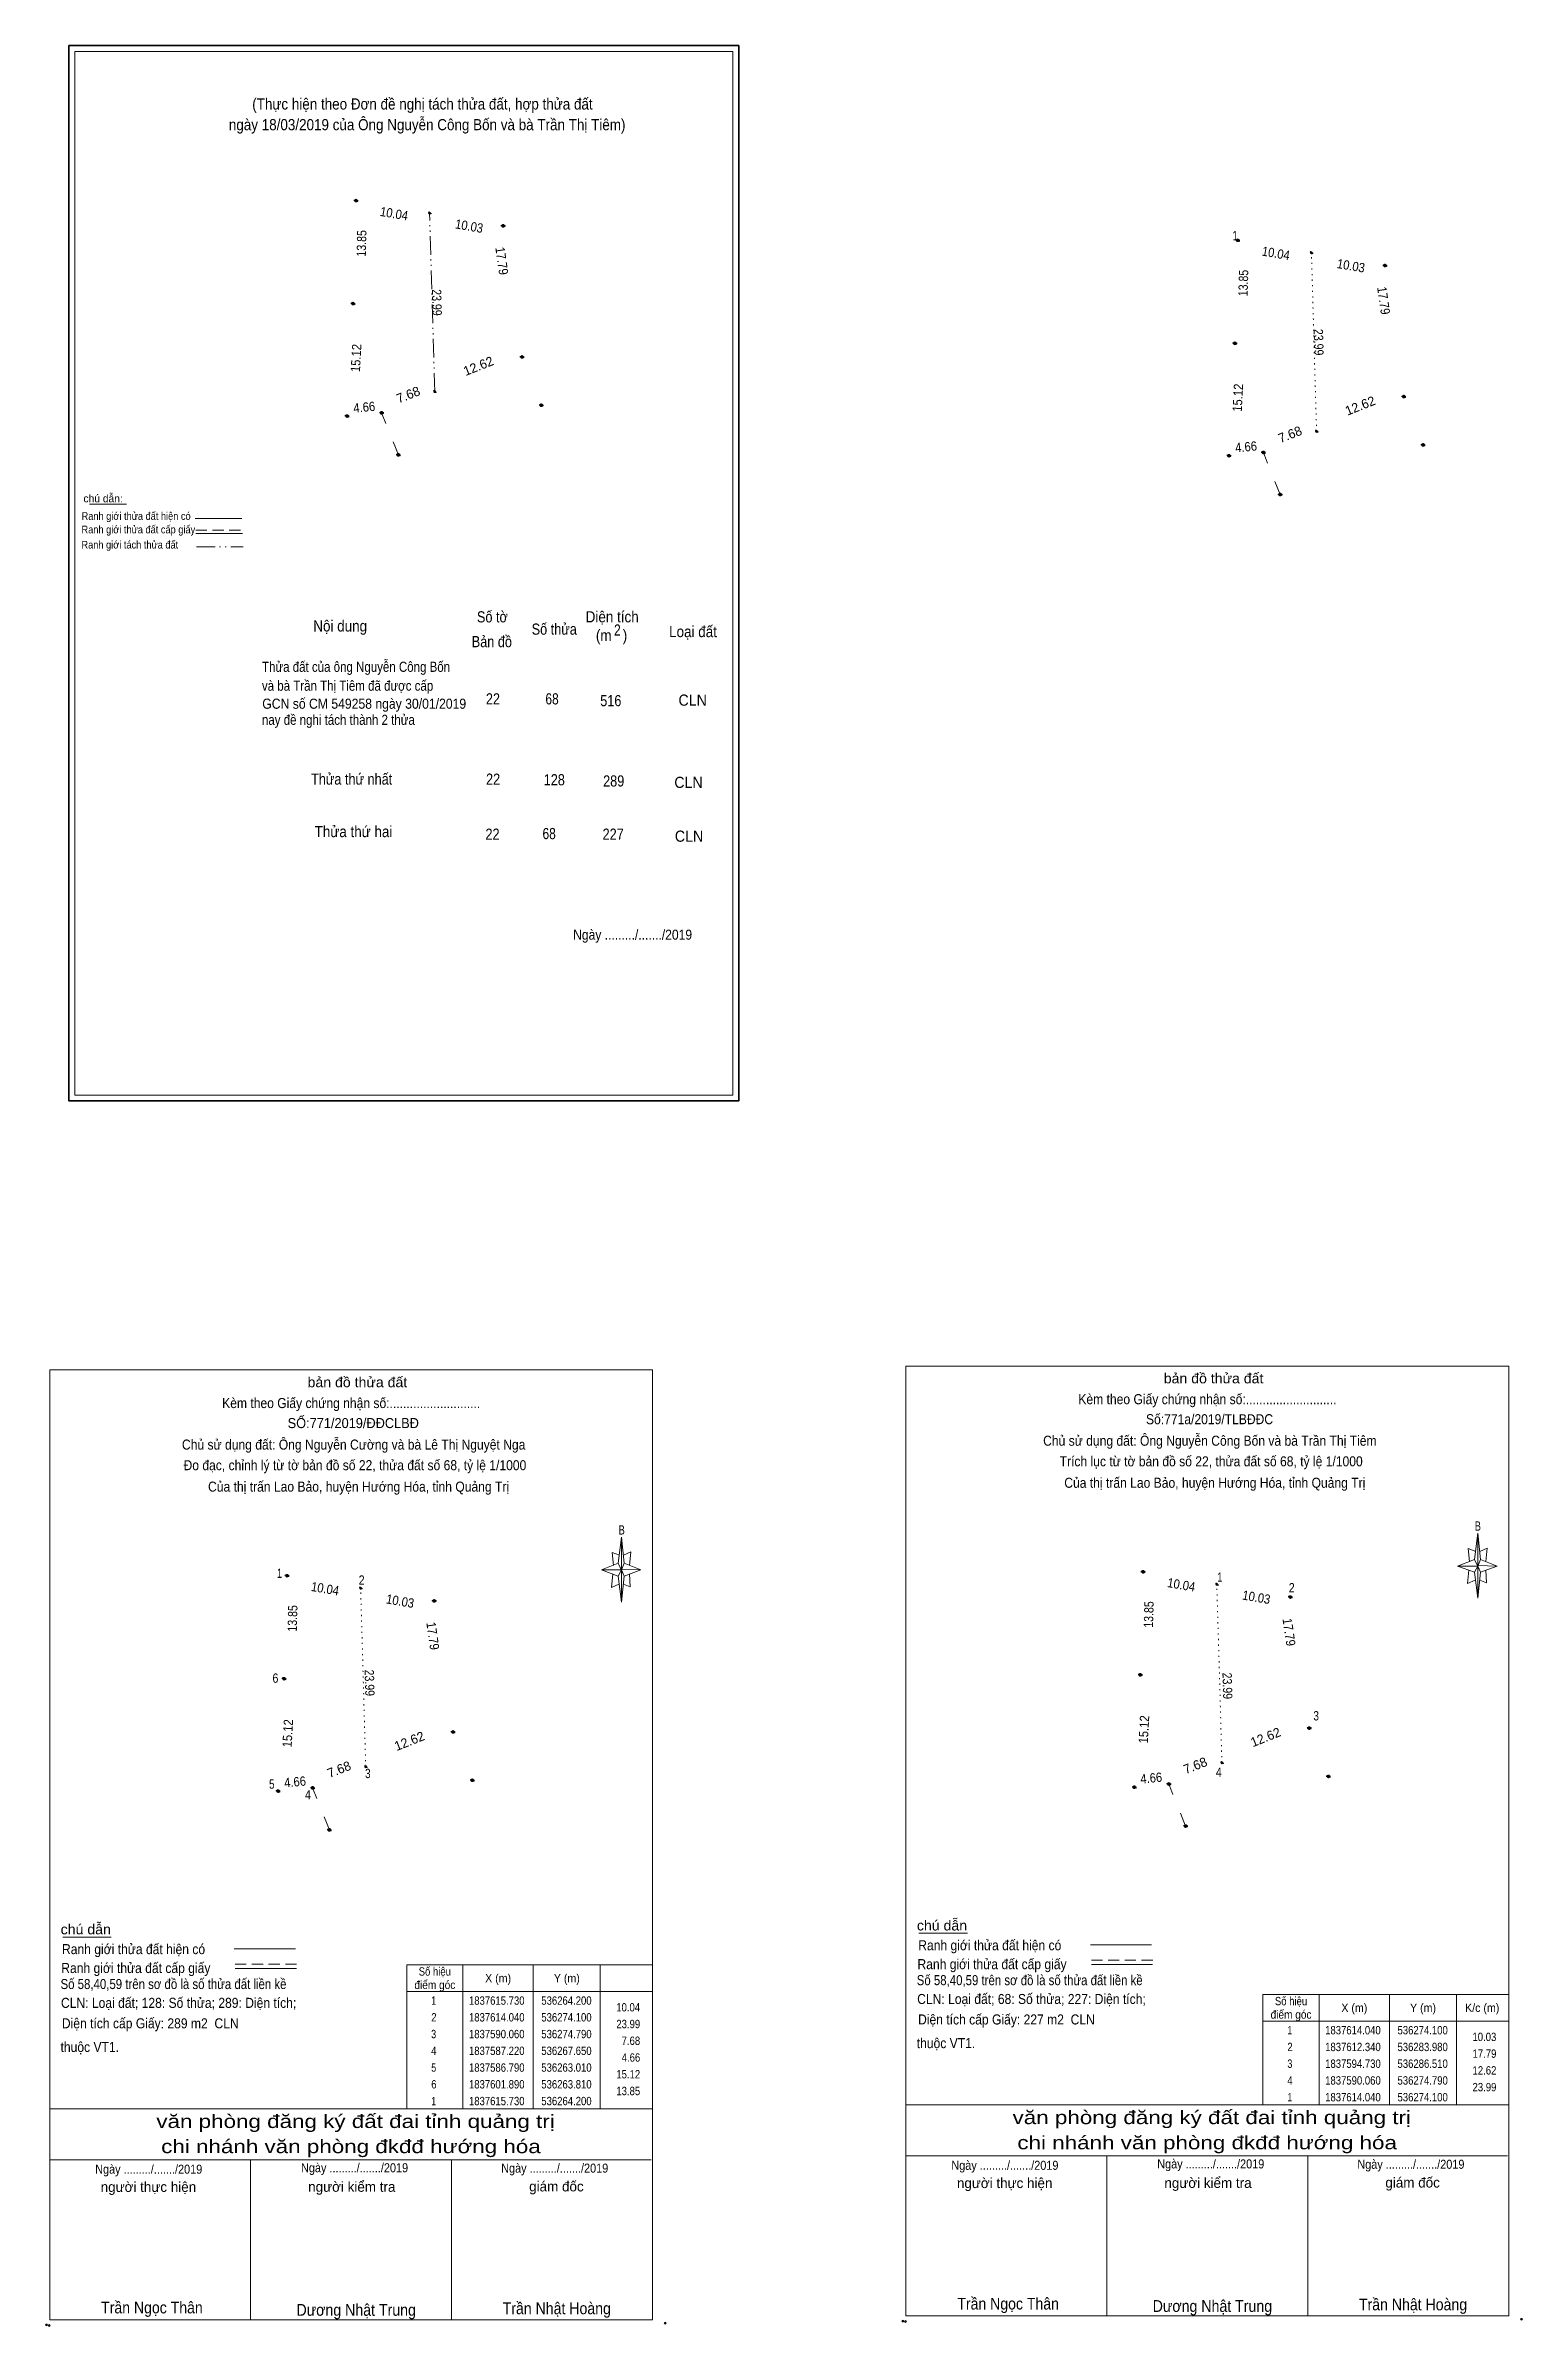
# Model space of a CAD drawing. Header units: metres. Extents: x 536104 to 536302, y 1837335 to 1837642.
import ezdxf
from ezdxf.enums import TextEntityAlignment as Align

# ---------------------------------------------------------------- set-up
doc = ezdxf.new("R2010")
doc.units = ezdxf.units.M
doc.header["$LTSCALE"] = 0.5
doc.header["$PDMODE"] = 32
doc.header["$PDSIZE"] = 0.25
for name, pattern in [('DASH_DOUBLE_DOT', [9.2, 5, -1.2, 0.3, -1.2, 0.3, -1.2]), ('DOTTED', [1.5, 0.3, -1.2]), ('MEDIUM_DASHED', [4.5, 3, -1.5])]:
    doc.linetypes.add(name, pattern=pattern)
for name, color, linetype, lineweight in [('17', 7, 'Continuous', 13), ('5', 7, 'Continuous', 13), ('6', 7, 'Continuous', 13), ('63', 7, 'Continuous', 13), ('8', 7, 'DOTTED', 13)]:
    doc.layers.add(name, color=color, linetype=linetype, lineweight=lineweight)
doc.layers.add('7', color=7, linetype='Continuous')

msp = doc.modelspace()

# ---------------------------------------------------------------- hatches: boundary and pattern name
at = {"layer": '8'}
for points in [[(536145.97, 1837621.06, 1), (536145.47, 1837621.06, 1)], [(536155.82, 1837619.37, 1), (536155.42, 1837619.37, 1)], [(536165.75, 1837617.67, 1), (536165.25, 1837617.67, 1)], [(536264.45, 1837615.73, 1), (536263.95, 1837615.73, 1)], [(536274.3, 1837614.04, 1), (536273.9, 1837614.04, 1)], [(536284.23, 1837612.34, 1), (536283.73, 1837612.34, 1)], [(536145.58, 1837607.22, 1), (536145.08, 1837607.22, 1)], [(536264.06, 1837601.89, 1), (536263.56, 1837601.89, 1)], [(536168.28, 1837600.06, 1), (536167.78, 1837600.06, 1)], [(536156.51, 1837595.39, 1), (536156.11, 1837595.39, 1)], [(536286.76, 1837594.73, 1), (536286.26, 1837594.73, 1)], [(536144.78, 1837592.12, 1), (536144.28, 1837592.12, 1)], [(536149.42, 1837592.55, 1), (536148.92, 1837592.55, 1)], [(536170.87, 1837593.57, 1), (536170.37, 1837593.57, 1)], [(536274.99, 1837590.06, 1), (536274.59, 1837590.06, 1)], [(536289.35, 1837588.24, 1), (536288.85, 1837588.24, 1)], [(536151.67, 1837586.9, 1), (536151.17, 1837586.9, 1)], [(536263.26, 1837586.79, 1), (536262.76, 1837586.79, 1)], [(536267.9, 1837587.22, 1), (536267.4, 1837587.22, 1)], [(536270.15, 1837581.57, 1), (536269.65, 1837581.57, 1)], [(536136.7, 1837436.31, 1), (536136.2, 1837436.31, 1)], [(536251.74, 1837436.83, 1), (536251.24, 1837436.83, 1)], [(536261.59, 1837435.14, 1), (536261.19, 1837435.14, 1)], [(536146.55, 1837434.62, 1), (536146.15, 1837434.62, 1)], [(536156.48, 1837432.92, 1), (536155.98, 1837432.92, 1)], [(536271.52, 1837433.44, 1), (536271.02, 1837433.44, 1)], [(536251.35, 1837422.99, 1), (536250.85, 1837422.99, 1)], [(536136.31, 1837422.47, 1), (536135.81, 1837422.47, 1)], [(536159.01, 1837415.31, 1), (536158.51, 1837415.31, 1)], [(536274.05, 1837415.83, 1), (536273.55, 1837415.83, 1)], [(536147.24, 1837410.64, 1), (536146.84, 1837410.64, 1)], [(536262.28, 1837411.16, 1), (536261.88, 1837411.16, 1)], [(536135.51, 1837407.37, 1), (536135.01, 1837407.37, 1)], [(536140.15, 1837407.8, 1), (536139.65, 1837407.8, 1)], [(536161.6, 1837408.82, 1), (536161.1, 1837408.82, 1)], [(536250.55, 1837407.89, 1), (536250.05, 1837407.89, 1)], [(536255.19, 1837408.32, 1), (536254.69, 1837408.32, 1)], [(536276.64, 1837409.34, 1), (536276.14, 1837409.34, 1)], [(536142.4, 1837402.15, 1), (536141.9, 1837402.15, 1)], [(536257.44, 1837402.67, 1), (536256.94, 1837402.67, 1)]]:
    msp.add_hatch(color=256, dxfattribs=at).paths.add_polyline_path(points)

# ---------------------------------------------------------------- linework, layer by layer
at = {"layer": '17'}
for p, q in [((536109.91, 1837580.29), (536114.88, 1837580.29)), ((536106.33, 1837387.75), (536112.84, 1837387.75)), ((536221.37, 1837388.27), (536227.88, 1837388.27))]:
    msp.add_line(p, q, dxfattribs=at)
at = {"layer": '5'}
for p, q in [((536180.95, 1837437.98), (536181.4, 1837441.48)), ((536295.99, 1837438.5), (536296.44, 1837442)), ((536296.8, 1837438.5), (536299.05, 1837437.6)), ((536180.95, 1837436.26), (536178.7, 1837437.08)), ((536181.76, 1837436.26), (536181.4, 1837432.76)), ((536182.57, 1837434.82), (536181.67, 1837435.18)), ((536181.76, 1837437.98), (536184.01, 1837437.08)), ((536182.48, 1837436.54), (536182.57, 1837434.82)), ((536295.99, 1837436.78), (536293.74, 1837437.6)), ((536296.8, 1837436.78), (536296.44, 1837433.28)), ((536297.61, 1837435.34), (536296.71, 1837435.7)), ((536297.52, 1837437.06), (536297.61, 1837435.34)), ((536104.57, 1837364.68), (536185.57, 1837364.68)), ((536219.61, 1837365.2), (536300.61, 1837365.2)), ((536104.57, 1837357.84), (536185.39, 1837357.84)), ((536104.57, 1837357.84), (536185.39, 1837357.84)), ((536104.57, 1837357.84), (536185.39, 1837357.84)), ((536131.57, 1837336.33), (536131.57, 1837357.84)), ((536158.57, 1837336.33), (536158.57, 1837357.84)), ((536219.61, 1837358.36), (536300.43, 1837358.36)), ((536219.61, 1837358.36), (536300.43, 1837358.36)), ((536219.61, 1837358.36), (536300.43, 1837358.36)), ((536246.61, 1837336.85), (536246.61, 1837358.36)), ((536273.61, 1837336.85), (536273.61, 1837358.36))]:
    msp.add_line(p, q, dxfattribs=at)
at = {"layer": '5', "lineweight": 35}
msp.add_lwpolyline([(536107.15, 1837641.89), (536197.15, 1837641.89), (536197.15, 1837500.09), (536107.15, 1837500.09)], close=True, dxfattribs=at)
at = {"layer": '5'}
for points in [[(536196.35, 1837532.45), (536196.35, 1837500.89), (536107.95, 1837500.89), (536107.95, 1837641.09), (536196.35, 1837641.09)], [(536104.57, 1837463.95), (536185.57, 1837463.95), (536185.57, 1837336.33), (536104.57, 1837336.33)], [(536219.61, 1837464.47), (536300.61, 1837464.47), (536300.61, 1837336.85), (536219.61, 1837336.85)], [(536181.4, 1837441.48), (536181.76, 1837437.98), (536181.4, 1837437.08)], [(536296.44, 1837442), (536296.8, 1837438.5), (536296.44, 1837437.6)], [(536296.44, 1837437.6), (536293.74, 1837437.6), (536295.99, 1837438.5), (536296.8, 1837436.78), (536299.05, 1837437.6), (536296.44, 1837437.68)], [(536181.4, 1837437.08), (536178.7, 1837437.08), (536180.95, 1837437.98), (536181.76, 1837436.26), (536184.01, 1837437.08), (536181.4, 1837437.16)], [(536181.4, 1837437.08), (536181.4, 1837432.76), (536180.95, 1837436.26)], [(536296.44, 1837437.6), (536296.44, 1837433.28), (536295.99, 1837436.78)]]:
    msp.add_lwpolyline(points, close=True, dxfattribs=at)
for points in [[(536181.13, 1837439.06), (536180.14, 1837439.42), (536180.32, 1837437.7)], [(536181.67, 1837439.06), (536182.66, 1837439.5), (536182.48, 1837437.7)], [(536296.44, 1837437.6), (536295.99, 1837438.5), (536293.74, 1837437.6)], [(536296.17, 1837439.58), (536295.18, 1837439.94), (536295.36, 1837438.22)], [(536296.71, 1837439.58), (536297.7, 1837440.02), (536297.52, 1837438.22)], [(536181.4, 1837437.08), (536180.95, 1837437.98), (536178.7, 1837437.08)], [(536180.23, 1837436.54), (536180.05, 1837434.74), (536181.04, 1837435.18)], [(536181.4, 1837437.08), (536181.76, 1837436.26), (536184.01, 1837437.08)], [(536295.27, 1837437.06), (536295.09, 1837435.26), (536296.08, 1837435.7)], [(536296.44, 1837437.6), (536296.8, 1837436.78), (536299.05, 1837437.6)], [(536185.57, 1837336.33), (536104.57, 1837336.33), (536104.57, 1837357.84)], [(536300.61, 1837336.85), (536219.61, 1837336.85), (536219.61, 1837358.36)]]:
    msp.add_lwpolyline(points, dxfattribs=at)
for p in [(536104.15, 1837335.64), (536104.51, 1837335.57), (536219.19, 1837336.16), (536219.55, 1837336.09)]:
    msp.add_point(p, dxfattribs=at)
at = {"layer": '6'}
for p, q in [((536124.1, 1837578.37), (536130.37, 1837578.37)), ((536124.2, 1837576.36), (536130.46, 1837576.36)), ((536129.37, 1837386.18), (536137.59, 1837386.18)), ((536244.41, 1837386.7), (536252.63, 1837386.7)), ((536129.49, 1837383.55), (536137.72, 1837383.55)), ((536244.53, 1837384.07), (536252.76, 1837384.07))]:
    msp.add_line(p, q, dxfattribs=at)
at = {"layer": '6', "linetype": 'MEDIUM_DASHED'}
for p, q in [((536124.2, 1837576.78), (536130.51, 1837576.78)), ((536129.49, 1837384.11), (536137.77, 1837384.11)), ((536244.53, 1837384.63), (536252.81, 1837384.63))]:
    msp.add_line(p, q, dxfattribs=at)
at = {"layer": '6'}
for p in [(536187.28, 1837335.88), (536302.32, 1837336.4)]:
    msp.add_point(p, dxfattribs=at)
at = {"layer": '63', "linetype": 'DASH_DOUBLE_DOT'}
msp.add_line((536124.29, 1837574.55), (536130.59, 1837574.55), dxfattribs=at)
at = {"layer": '63'}
for p, q in [((536160.1, 1837384.03), (536160.1, 1837364.68)), ((536169.55, 1837384.03), (536169.55, 1837364.68)), ((536178.55, 1837384.03), (536178.55, 1837364.68)), ((536152.54, 1837380.43), (536185.57, 1837380.43)), ((536275.14, 1837380.05), (536275.14, 1837365.2)), ((536284.59, 1837380.05), (536284.59, 1837365.2)), ((536293.59, 1837380.05), (536293.59, 1837365.2)), ((536267.58, 1837376.45), (536300.61, 1837376.45))]:
    msp.add_line(p, q, dxfattribs=at)
for points in [[(536152.54, 1837384.03), (536185.57, 1837384.03), (536185.57, 1837364.68), (536152.54, 1837364.68)], [(536267.58, 1837380.05), (536300.61, 1837380.05), (536300.61, 1837365.2), (536267.58, 1837365.2)]]:
    msp.add_lwpolyline(points, close=True, dxfattribs=at)
at = {"layer": '8', "linetype": 'DASH_DOUBLE_DOT'}
msp.add_line((536156.31, 1837595.39), (536155.62, 1837619.37), dxfattribs=at)
at = {"layer": '8'}
for p, q in [((536274.79, 1837590.06), (536274.1, 1837614.04)), ((536262.08, 1837411.16), (536261.39, 1837435.14)), ((536147.04, 1837410.64), (536146.35, 1837434.62))]:
    msp.add_line(p, q, dxfattribs=at)
at = {"layer": '8', "linetype": 'Continuous'}
for p, q in [((536149.73, 1837591.13), (536149.17, 1837592.55)), ((536151.42, 1837586.9), (536150.72, 1837588.65)), ((536268.21, 1837585.8), (536267.65, 1837587.22)), ((536269.9, 1837581.57), (536269.2, 1837583.32)), ((536140.46, 1837406.38), (536139.9, 1837407.8)), ((536255.5, 1837406.9), (536254.94, 1837408.32)), ((536257.19, 1837402.67), (536256.49, 1837404.42)), ((536142.15, 1837402.15), (536141.45, 1837403.9))]:
    msp.add_line(p, q, dxfattribs=at)
at = {"layer": '8'}
for centre, radius in [((536145.72, 1837621.06), 0.25), ((536155.62, 1837619.37), 0.2), ((536155.62, 1837619.37), 0.2), ((536165.5, 1837617.67), 0.25), ((536264.2, 1837615.73), 0.25), ((536274.1, 1837614.04), 0.2), ((536274.1, 1837614.04), 0.2), ((536283.98, 1837612.34), 0.25), ((536145.33, 1837607.22), 0.25), ((536263.81, 1837601.89), 0.25), ((536168.03, 1837600.06), 0.25), ((536156.31, 1837595.39), 0.2), ((536286.51, 1837594.73), 0.25), ((536144.53, 1837592.12), 0.25), ((536149.17, 1837592.55), 0.25), ((536170.62, 1837593.57), 0.25), ((536274.79, 1837590.06), 0.2), ((536289.1, 1837588.24), 0.25), ((536151.42, 1837586.9), 0.25), ((536263.01, 1837586.79), 0.25), ((536267.65, 1837587.22), 0.25), ((536269.9, 1837581.57), 0.25), ((536136.45, 1837436.31), 0.25), ((536251.49, 1837436.83), 0.25), ((536261.39, 1837435.14), 0.2), ((536261.39, 1837435.14), 0.2), ((536146.35, 1837434.62), 0.2), ((536146.35, 1837434.62), 0.2), ((536156.23, 1837432.92), 0.25), ((536271.27, 1837433.44), 0.25), ((536251.1, 1837422.99), 0.25), ((536136.06, 1837422.47), 0.25), ((536158.76, 1837415.31), 0.25), ((536273.8, 1837415.83), 0.25), ((536147.04, 1837410.64), 0.2), ((536262.08, 1837411.16), 0.2), ((536135.26, 1837407.37), 0.25), ((536139.9, 1837407.8), 0.25), ((536161.35, 1837408.82), 0.25), ((536250.3, 1837407.89), 0.25), ((536254.94, 1837408.32), 0.25), ((536276.39, 1837409.34), 0.25), ((536142.15, 1837402.15), 0.25), ((536257.19, 1837402.67), 0.25)]:
    msp.add_circle(centre, radius, dxfattribs=at)

# ---------------------------------------------------------------- texts
at = {"layer": '5'}
for s, height, width, p in [('bản đồ thửa đất', 1.35, 1.05, (536145.915, 1837461.63)), ('bản đồ thửa đất', 1.35, 1.05, (536260.955, 1837462.15)), ('Kèm theo Giấy chứng nhận số:...........................', 1.35, 0.9, (536145.085, 1837458.83)), ('Kèm theo Giấy chứng nhận số:...........................', 1.35, 0.9, (536260.125, 1837459.35)), ('SỐ:771/2019/ĐĐCLBĐ', 1.35, 0.95, (536145.365, 1837456.14)), ('Số:771a/2019/TLBĐĐC', 1.35, 0.9, (536260.41, 1837456.66)), ('Chủ sử dụng đất: Ông Nguyễn Cường và bà Lê Thị Nguyệt Nga', 1.35, 0.9, (536145.415, 1837453.25)), ('Chủ sử dụng đất: Ông Nguyễn Công Bốn và bà Trần Thị Tiêm', 1.35, 0.9, (536260.455, 1837453.77)), ('Đo đạc, chỉnh lý từ tờ bản đồ số 22, thửa đất số 68, tỷ lệ 1/1000 ', 1.35, 0.9, (536145.81, 1837450.48)), ('Trích lục từ tờ bản đồ số 22, thửa đất số 68, tỷ lệ 1/1000 ', 1.35, 0.9, (536260.855, 1837451)), ('Của thị trấn Lao Bảo, huyện Hướng Hóa, tỉnh Quảng Trị', 1.35, 0.9, (536146.075, 1837447.6)), ('Của thị trấn Lao Bảo, huyện Hướng Hóa, tỉnh Quảng Trị', 1.35, 0.9, (536261.12, 1837448.12)), ('B', 1.24, 0.75, (536181.425, 1837441.84)), ('B', 1.24, 0.75, (536296.46, 1837442.36)), ('văn phòng đăng ký đất đai tỉnh quảng trị', 1.8, 1.25, (536260.71, 1837362.62)), ('văn phòng đăng ký đất đai tỉnh quảng trị', 1.8, 1.25, (536145.665, 1837362.1)), ('chi nhánh văn phòng đkđđ hướng hóa', 1.8, 1.25, (536145.05, 1837358.72)), ('chi nhánh văn phòng đkđđ hướng hóa', 1.8, 1.25, (536260.09, 1837359.24)), ('Ngày ........./......./2019', 1.215, 0.9, (536117.875, 1837355.96)), ('Ngày ........./......./2019', 1.215, 0.9, (536145.535, 1837356.15)), ('Ngày ........./......./2019', 1.215, 0.9, (536172.425, 1837356.1)), ('Ngày ........./......./2019', 1.215, 0.9, (536232.915, 1837356.48)), ('Ngày ........./......./2019', 1.215, 0.9, (536260.575, 1837356.67)), ('Ngày ........./......./2019', 1.215, 0.9, (536287.465, 1837356.62)), ('Trần Ngọc Thân', 1.57, 0.9, (536118.31, 1837337.19)), ('Dương Nhật Trung', 1.58, 0.9, (536145.755, 1837336.87)), ('Trần Nhật Hoàng', 1.575, 0.9, (536172.705, 1837337.08)), ('Trần Ngọc Thân', 1.57, 0.9, (536233.35, 1837337.71)), ('Dương Nhật Trung', 1.58, 0.9, (536260.795, 1837337.39)), ('Trần Nhật Hoàng', 1.575, 0.9, (536287.75, 1837337.6))]:
    msp.add_text(s, height=height, dxfattribs=dict(at, width=width)).set_placement(p, align=Align.CENTER)
for s, p in [('người thực hiện', (536232.885, 1837354.03)), ('người kiểm tra', (536260.205, 1837354.05)), ('giám đốc', (536287.695, 1837354.1)), ('người thực hiện', (536117.84, 1837353.51)), ('người kiểm tra', (536145.165, 1837353.53)), ('giám đốc', (536172.655, 1837353.58))]:
    msp.add_text(s, height=1.35, dxfattribs=at).set_placement(p, align=Align.CENTER)
at = {"layer": '6'}
for s, height, width, p in [('Ranh giới thửa đất hiện có ', 1.029, 0.9, (536108.86, 1837578.17)), ('Ranh giới thửa đất cấp giấy', 1.029, 0.9, (536108.85, 1837576.36)), ('Ranh giới tách thửa đất', 1.029, 0.9, (536108.84, 1837574.32)), ('Nội dung', 1.5, 0.9, (536139.99, 1837563.17)), ('Số tờ', 1.5, 0.85, (536161.98, 1837564.39)), ('Số thửa', 1.5, 0.85, (536169.33, 1837562.74)), ('Diện tích', 1.5, 0.9, (536176.59, 1837564.4)), ('2', 1.5, 0.8, (536180.4, 1837562.62)), ('Loại đất', 1.5, 0.9, (536187.8, 1837562.41)), ('Bản đồ', 1.5, 0.85, (536161.28, 1837561.06)), ('(m   )', 1.5, 0.9, (536177.96, 1837561.91)), ('Thửa đất của ông Nguyễn Công Bốn', 1.36, 0.85, (536133.1, 1837557.75)), ('và bà Trần Thị Tiêm đã được cấp ', 1.36, 0.85, (536133.09, 1837555.21)), ('22', 1.5, 0.85, (536163.18, 1837553.37)), ('68', 1.5, 0.8, (536171.18, 1837553.37)), ('516', 1.5, 0.85, (536178.54, 1837553.13)), ('CLN', 1.5, 0.95, (536189.06, 1837553.2)), ('nay đề nghi tách thành 2 thửa', 1.36, 0.85, (536133.09, 1837550.63)), ('GCN số CM 549258 ngày 30/01/2019', 1.36, 0.9, (536133.14, 1837552.79)), ('Thửa thứ nhất', 1.5, 0.85, (536139.69, 1837542.59)), ('22', 1.5, 0.85, (536163.2, 1837542.58)), ('128', 1.5, 0.85, (536170.95, 1837542.5)), ('289', 1.5, 0.85, (536178.93, 1837542.34)), ('CLN', 1.5, 0.95, (536188.5, 1837542.15)), ('Thửa thứ hai', 1.5, 0.9, (536140.17, 1837535.54)), ('22', 1.5, 0.85, (536163.12, 1837535.19)), ('68', 1.5, 0.8, (536170.79, 1837535.27)), ('227', 1.5, 0.85, (536178.86, 1837535.19)), ('CLN', 1.5, 0.95, (536188.57, 1837534.92)), ('chú dẫn', 1.35, 1.05, (536106.05, 1837388.12)), ('chú dẫn', 1.35, 1.05, (536221.09, 1837388.64)), ('Ranh giới thửa đất hiện có ', 1.35, 0.9, (536106.23, 1837385.46)), ('Ranh giới thửa đất hiện có ', 1.35, 0.9, (536221.27, 1837385.98)), ('Ranh giới thửa đất cấp giấy', 1.35, 0.9, (536106.13, 1837382.92)), ('Ranh giới thửa đất cấp giấy', 1.35, 0.9, (536221.17, 1837383.44)), ('Số 58,40,59 trên sơ đồ là số thửa đất liền kề', 1.35, 0.85, (536106.03, 1837380.77)), ('Số 58,40,59 trên sơ đồ là số thửa đất liền kề', 1.35, 0.85, (536221.07, 1837381.29)), ('CLN: Loại đất; 68: Số thửa; 227: Diện tích;', 1.35, 0.9, (536221.13, 1837378.76)), ('CLN: Loại đất; 128: Số thửa; 289: Diện tích;', 1.35, 0.9, (536106.09, 1837378.24)), ('Diện tích cấp Giấy: 289 m2  CLN', 1.35, 0.9, (536106.21, 1837375.49)), ('Diện tích cấp Giấy: 227 m2  CLN', 1.35, 0.9, (536221.25, 1837376.01)), ('thuộc VT1.', 1.35, 0.9, (536106.03, 1837372.31)), ('thuộc VT1.', 1.35, 0.9, (536221.07, 1837372.83))]:
    msp.add_text(s, height=height, dxfattribs=dict(at, width=width)).set_placement(p)
msp.add_text('chú dẫn:', height=1.029, dxfattribs=at).set_placement((536109.11, 1837580.53))
at = {"layer": '6', "width": 0.9}
msp.add_text('Ngày ........./......./2019', height=1.35, dxfattribs=at).set_placement((536182.895, 1837521.76), align=Align.CENTER)
at = {"layer": '63'}
for s, rotation, width, p in [('10.04', 350.313, 0.9, (536150.7448, 1837618.7065)), ('13.85', 88.386, 0.85, (536147.0909, 1837615.3074)), ('10.03', 350.237, 0.9, (536160.829, 1837617.0301)), ('17.79', 278.176, 0.9, (536164.7095, 1837612.8739)), ('10.04', 350.313, 0.9, (536269.2248, 1837613.3765)), ('10.03', 350.237, 0.9, (536279.309, 1837611.7001)), ('13.85', 88.386, 0.85, (536265.5709, 1837609.9774)), ('23.99', 271.648, 0.85, (536155.9724, 1837607.358)), ('23.99', 271.648, 0.85, (536155.9724, 1837607.358)), ('17.79', 278.176, 0.9, (536283.1895, 1837607.5439)), ('23.99', 271.648, 0.85, (536274.4524, 1837602.028)), ('23.99', 271.648, 0.85, (536274.4524, 1837602.028)), ('15.12', 86.967, 0.9, (536146.3576, 1837599.8819)), ('15.12', 86.967, 0.9, (536264.8376, 1837594.5519)), ('4.66', 5.295, 0.9, (536146.8923, 1837592.6946)), ('4.66', 5.295, 0.9, (536265.3723, 1837587.3646)), ('10.04', 350.313, 0.9, (536141.4748, 1837433.9565)), ('10.04', 350.313, 0.9, (536256.5148, 1837434.4765)), ('13.85', 88.386, 0.85, (536137.8209, 1837430.5574)), ('10.03', 350.237, 0.9, (536151.559, 1837432.2801)), ('13.85', 88.386, 0.85, (536252.8609, 1837431.0774)), ('10.03', 350.237, 0.9, (536266.599, 1837432.8001)), ('17.79', 278.176, 0.9, (536155.4395, 1837428.1239)), ('17.79', 278.176, 0.9, (536270.4795, 1837428.6439)), ('23.99', 271.648, 0.85, (536146.9324, 1837421.898)), ('23.99', 271.648, 0.85, (536262.1924, 1837421.488)), ('15.12', 86.967, 0.9, (536137.1776, 1837415.1019)), ('15.12', 86.967, 0.9, (536252.2176, 1837415.6219)), ('4.66', 5.295, 0.9, (536137.5923, 1837407.9846)), ('4.66', 5.295, 0.9, (536252.6323, 1837408.5046))]:
    msp.add_text(s, height=1.25, rotation=rotation, dxfattribs=dict(at, width=width)).set_placement(p, align=Align.CENTER)
for s, height, width, p in [(' 1', 1.25, 0.75, (536264.2, 1837615.73)), (' 1', 1.25, 0.75, (536135.81, 1837436.02)), (' 2', 1.25, 0.85, (536146.88, 1837435.1)), (' 1', 1.25, 0.75, (536262.14, 1837435.5)), (' 2', 1.25, 0.85, (536271.85, 1837434.07)), (' 6', 1.25, 0.85, (536135.3, 1837421.92)), (' 3', 1.25, 0.8, (536275.11, 1837416.86)), (' 4', 1.25, 0.85, (536262.05, 1837409.28)), (' 5', 1.25, 0.8, (536134.79, 1837407.69)), (' 4', 1.25, 0.85, (536139.66, 1837406.24)), (' 3', 1.25, 0.8, (536147.69, 1837409.11)), ('10.04', 1.125, 0.85, (536183.9, 1837377.76)), ('23.99', 1.125, 0.85, (536183.91, 1837375.51)), ('7.68', 1.125, 0.85, (536183.91, 1837373.26)), ('10.03', 1.125, 0.85, (536298.94, 1837373.78)), ('4.66', 1.125, 0.85, (536183.92, 1837371.01)), ('17.79', 1.125, 0.85, (536298.95, 1837371.53)), ('15.12', 1.125, 0.85, (536183.91, 1837368.76)), ('13.85', 1.125, 0.85, (536183.91, 1837366.51)), ('23.99', 1.125, 0.85, (536298.95, 1837367.03)), ('12.62', 1.125, 0.85, (536298.95, 1837369.28))]:
    msp.add_text(s, height=height, dxfattribs=dict(at, width=width)).set_placement(p, align=Align.RIGHT)
for s, rotation, p in [('12.62', 21.726, (536162.4037, 1837598.2625)), ('7.68', 21.691, (536152.974, 1837594.4022)), ('12.62', 21.726, (536280.8837, 1837592.9325)), ('7.68', 21.691, (536271.454, 1837589.0722)), ('12.62', 21.726, (536153.1337, 1837413.5125)), ('12.62', 21.726, (536268.1737, 1837414.0325)), ('7.68', 21.691, (536143.684, 1837409.7022)), ('7.68', 21.691, (536258.724, 1837410.2222))]:
    msp.add_text(s, height=1.25, rotation=rotation, dxfattribs=at).set_placement(p, align=Align.CENTER)
for s, width, p in [('Số hiệu', 0.85, (536156.32, 1837382.57)), ('điểm góc', 0.9, (536156.325, 1837380.77)), ('X (m)', 0.95, (536164.825, 1837381.67)), ('Y (m)', 0.95, (536174.055, 1837381.67)), (' 2', 0.85, (536156.015, 1837376.41)), (' 1', 0.75, (536156.005, 1837378.66)), ('1837615.730', 0.85, (536164.64, 1837378.66)), ('1837614.040', 0.85, (536164.64, 1837376.41)), ('536264.200', 0.85, (536174.005, 1837378.66)), ('536274.100', 0.85, (536174.005, 1837376.41)), ('điểm góc', 0.9, (536271.365, 1837376.79)), ('Số hiệu', 0.85, (536271.36, 1837378.59)), ('X (m)', 0.95, (536279.865, 1837377.69)), ('Y (m)', 0.95, (536289.095, 1837377.69)), ('K/c (m)', 0.95, (536297.05, 1837377.69)), (' 3', 0.8, (536155.995, 1837374.16)), ('1837590.060', 0.85, (536164.64, 1837374.16)), ('536274.790', 0.85, (536174.005, 1837374.16)), (' 1', 0.75, (536271.045, 1837374.68)), ('1837614.040', 0.85, (536279.68, 1837374.68)), ('536274.100', 0.85, (536289.045, 1837374.68)), (' 4', 0.85, (536156.005, 1837371.91)), (' 5', 0.8, (536156.005, 1837369.66)), ('1837587.220', 0.85, (536164.64, 1837371.91)), ('1837586.790', 0.85, (536164.64, 1837369.66)), ('536267.650', 0.85, (536174.005, 1837371.91)), ('536263.010', 0.85, (536174.005, 1837369.66)), (' 3', 0.8, (536271.035, 1837370.18)), (' 2', 0.85, (536271.045, 1837372.43)), ('1837612.340', 0.85, (536279.68, 1837372.43)), ('1837594.730', 0.85, (536279.68, 1837370.18)), ('536283.980', 0.85, (536289.045, 1837372.43)), ('536286.510', 0.85, (536289.045, 1837370.18)), (' 6', 0.85, (536156.015, 1837367.41)), ('1837601.890', 0.85, (536164.64, 1837367.41)), ('536263.810', 0.85, (536174.005, 1837367.41)), (' 4', 0.85, (536271.045, 1837367.93)), ('1837590.060', 0.85, (536279.68, 1837367.93)), ('536274.790', 0.85, (536289.045, 1837367.93)), (' 1', 0.75, (536156.005, 1837365.16)), ('1837615.730', 0.85, (536164.64, 1837365.16)), ('536264.200', 0.85, (536174.005, 1837365.16)), (' 1', 0.75, (536271.045, 1837365.68)), ('1837614.040', 0.85, (536279.68, 1837365.68)), ('536274.100', 0.85, (536289.045, 1837365.68))]:
    msp.add_text(s, height=1.125, dxfattribs=dict(at, width=width)).set_placement(p, align=Align.CENTER)
at = {"layer": '7', "width": 0.9}
for s, p in [('(Thực hiện theo Đơn đề nghị tách thửa đất, hợp thửa đất ', (536154.905, 1837633.3)), ('ngày 18/03/2019 của Ông Nguyễn Công Bốn và bà Trần Thị Tiêm)', (536155.29, 1837630.52))]:
    msp.add_text(s, height=1.5, dxfattribs=at).set_placement(p, align=Align.CENTER)

doc.saveas('drawing.dxf')
